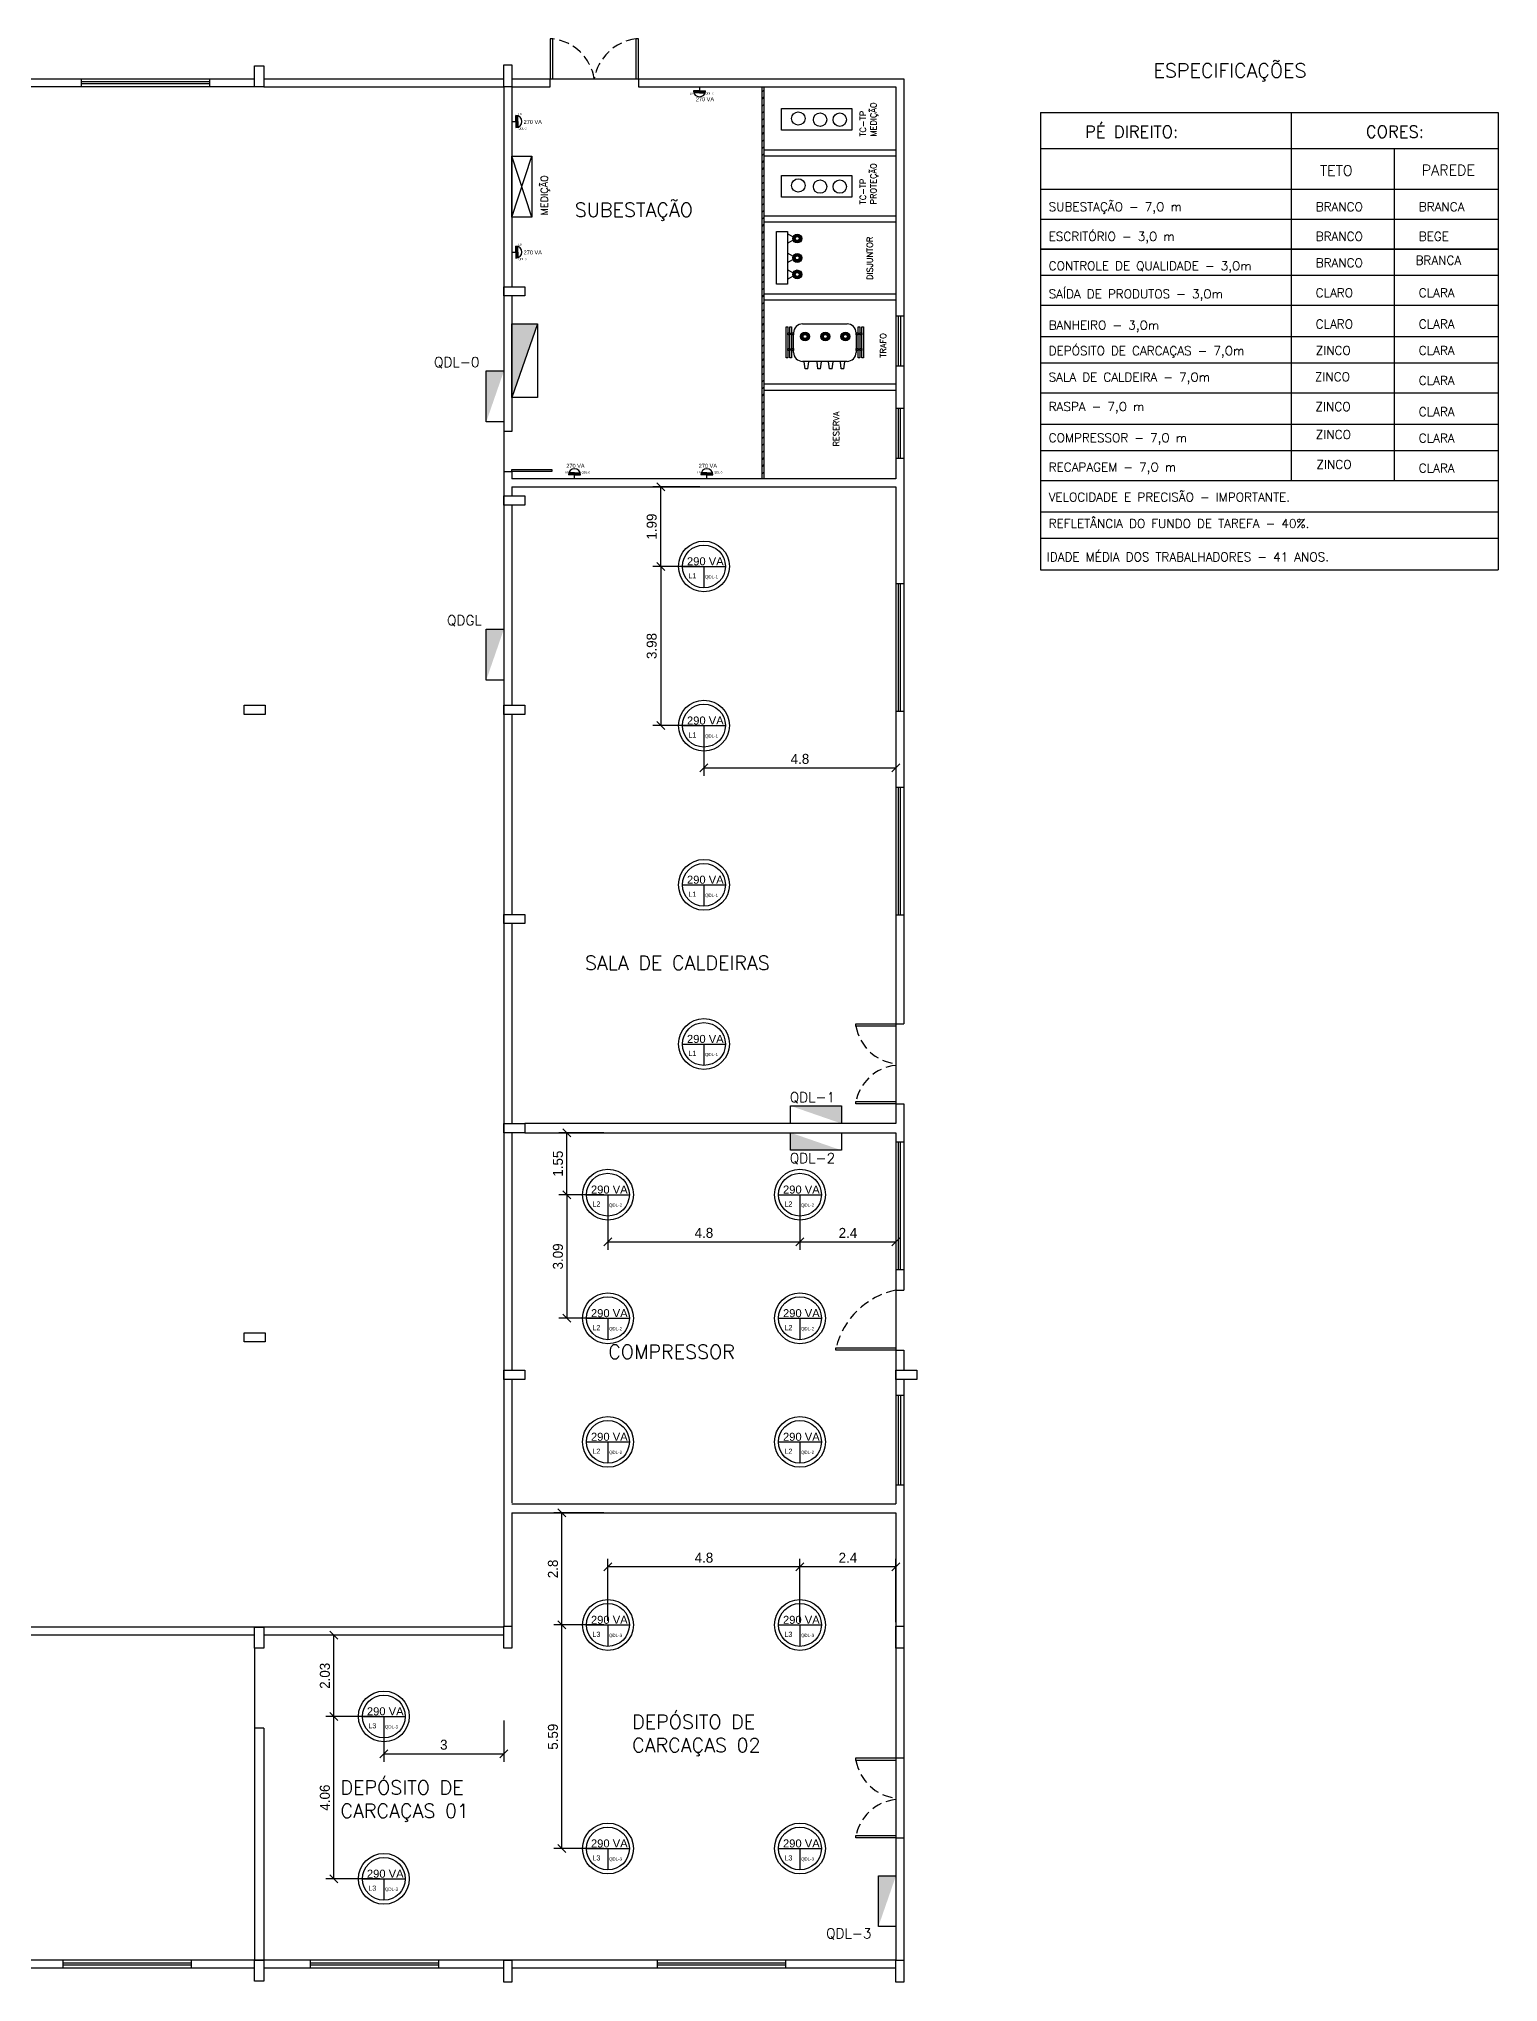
# Model space of a CAD drawing. Extents: x 196 to 343, y 12 to 148.
# Drawn here: x 306.18 to 342.65, y 13.45 to 62.03 of the extents above; entities that cross this region are included whole.
import ezdxf

# ---------------------------------------------------------------- set-up
doc = ezdxf.new("R2010")
doc.units = 0
doc.header["$MEASUREMENT"] = 0
doc.linetypes.add('DASHED2', pattern=[0.375, 0.25, -0.125])
doc.layers.get('0').update_dxf_attribs({"linetype": 'CONTINUOUS'})
doc.layers.get('DEFPOINTS').update_dxf_attribs({"linetype": 'CONTINUOUS'})
for name, color, linetype in [('_ARQ', 5, 'CONTINUOUS'), ('_ARQ-TEXTO', 4, 'CONTINUOUS'), ('_COTAS', 4, 'CONTINUOUS'), ('_ELT-Eletroduto', 7, 'CONTINUOUS'), ('_ELT-LUMINÁRIA', 2, 'CONTINUOUS'), ('_ELT-PONTO', 2, 'CONTINUOUS'), ('_ELT-PONTO-TEXTO', 4, 'CONTINUOUS')]:
    doc.layers.add(name, color=color, linetype=linetype)
doc.styles.add('ARIAL', font='arial.ttf')
doc.styles.add('ROMANS', font='romans')
doc.dimstyles.new('LUMINOTECNICO', dxfattribs={"dimscale": 0, "dimtxt": 0.25, "dimasz": 0.2, "dimexe": 0.2, "dimexo": 0.1, "dimgap": 0.1, "dimtad": 1, "dimdsep": 46, "dimtxsty": 'Standard', "dimblk1": 'OBLIQUE', "dimblk2": 'OBLIQUE', "dimsah": 1, "dimcen": 0.2, "dimadec": 1, "dimazin": 0, "dimtfac": 1, "dimtmove": 0, "dimatfit": 3, "dimldrblk": 'OBLIQUE', "dimfxl": 1, "dimtolj": 1, "dimtzin": 0, "dimarcsym": 0})

# ---------------------------------------------------------------- blocks, each defined once
blk = doc.blocks.new('Arandela')
at = {"layer": '_ELT-LUMINÁRIA', "linetype": 'Continuous'}
h = blk.add_hatch(color=256, dxfattribs=at)
h.dxf.hatch_style = 1
h.paths.add_polyline_path([(0.15, -0.1), (0, -0.1), (-0.15, -0.1, 0.085164), (-0.141, -0.15), (0, -0.15), (0.141, -0.15, 0.085164)])
for p, q in [((0, 0), (0, -0.1)), ((0, -0.1), (-0.15, -0.1)), ((0, -0.15), (-0.141, -0.15)), ((0, -0.1), (0.15, -0.1)), ((0, -0.15), (0.141, -0.15))]:
    blk.add_line(p, q, dxfattribs=at)
blk.add_arc((0, -0.1), 0.15, 180, 0, dxfattribs=at)
at = {"layer": '_ELT-LUMINÁRIA', "linetype": 'Continuous', "style": 'ARIAL'}
for tag, p, height in [('C', (-0.24, -0.193), 0.05), ('P', (-0.093, -0.362), 0.1), ('A', (0.146, -0.192), 0.05)]:
    blk.add_attdef(tag, p, '', height=height, dxfattribs=at)
blk = doc.blocks.new('Lum_sub')
at = {"layer": '_ELT-LUMINÁRIA', "linetype": 'Continuous'}
h = blk.add_hatch(color=256, dxfattribs=at)
h.dxf.hatch_style = 1
h.paths.add_polyline_path([(241.443, 60.598), (241.443, 60.448), (241.443, 60.298, 0.085164), (241.493, 60.307), (241.493, 60.448), (241.493, 60.589, 0.085164)])
for p, q in [((241.343, 60.448), (241.443, 60.448)), ((241.443, 60.448), (241.443, 60.598)), ((241.443, 60.448), (241.443, 60.298)), ((241.493, 60.448), (241.493, 60.589)), ((241.493, 60.448), (241.493, 60.307))]:
    blk.add_line(p, q, dxfattribs=at)
blk.add_arc((241.443, 60.448), 0.15, 270, 90, dxfattribs=at)
at = {"layer": '_ELT-LUMINÁRIA', "linetype": 'Continuous', "attachment_point": 1, "style": 'ARIAL'}
for s, width, insert, char_height in [('QDL-0', 0.12145, (241.505, 60.296), 0.05), ('L0', 0.12145, (241.505, 60.659), 0.05), ('270 VA', 0.49897, (241.635, 60.488), 0.1)]:
    blk.add_mtext_dynamic_manual_height_columns(s, width=width, gutter_width=0.4, heights=[0], dxfattribs=dict(at, insert=insert, char_height=char_height))
blk = doc.blocks.new('lum-subs2')
at = {"layer": '_ELT-LUMINÁRIA', "linetype": 'Continuous'}
h = blk.add_hatch(color=256, dxfattribs=at)
h.dxf.hatch_style = 1
h.paths.add_polyline_path([(244.169, -8.241), (244.319, -8.241), (244.469, -8.241, 0.085164), (244.461, -8.191), (244.319, -8.191), (244.178, -8.191, 0.085164)])
for p, q in [((244.319, -8.241), (244.169, -8.241)), ((244.319, -8.191), (244.178, -8.191)), ((244.319, -8.191), (244.461, -8.191)), ((244.319, -8.341), (244.319, -8.241)), ((244.319, -8.241), (244.469, -8.241))]:
    blk.add_line(p, q, dxfattribs=at)
blk.add_arc((244.319, -8.241), 0.15, 0, 180, dxfattribs=at)
at = {"layer": '_ELT-LUMINÁRIA', "linetype": 'Continuous', "attachment_point": 1, "style": 'ARIAL'}
for s, width, insert, char_height in [('L0', 0.12145, (244.08, -8.156), 0.05), ('270 VA', 0.49897, (244.114, -7.966), 0.1), ('QDL-0', 0.12145, (244.498, -8.155), 0.05)]:
    blk.add_mtext_dynamic_manual_height_columns(s, width=width, gutter_width=0.4, heights=[0], dxfattribs=dict(at, insert=insert, char_height=char_height))
blk = doc.blocks.new('Lum_VSódio')
at = {"layer": '_ELT-LUMINÁRIA', "linetype": 'Continuous'}
for points in [[(-0.535, 0), (0, 0), (0.535, 0)], [(0, 0), (0, -0.535)]]:
    blk.add_lwpolyline(points, dxfattribs=at)
for radius in [0.635, 0.535]:
    blk.add_circle((0, 0), radius, dxfattribs=at)
at = {"layer": '_ELT-LUMINÁRIA', "linetype": 'Continuous', "style": 'ARIAL'}
for tag, p, height in [('P', (-0.424, 0.028), 0.2), ('C', (-0.388, -0.298), 0.128), ('A', (0.025, -0.301), 0.08)]:
    blk.add_attdef(tag, p, '', height=height, dxfattribs=at)
blk = doc.blocks.new('_OBLIQUE')
at = {"color": 0, "linetype": 'ByBlock'}
blk.add_line((-0.5, -0.5), (0.5, 0.5), dxfattribs=at)
blk = doc.blocks.new('*D58')
at = {"layer": '_COTAS', "color": 0, "linetype": 'Continuous', "lineweight": -2, "transparency": 16777216}
for p, q in [((322.7, 50.828), (321.52, 50.828)), ((321.72, 48.838), (321.72, 50.828)), ((322.7, 48.838), (321.52, 48.838))]:
    blk.add_line(p, q, dxfattribs=at)
at = {"layer": 'DEFPOINTS', "color": 0, "linetype": 'Continuous', "transparency": 16777216}
for p in [(321.72, 50.828), (322.8, 50.828), (322.8, 48.838)]:
    blk.add_point(p, dxfattribs=at)
at = {"layer": '_COTAS', "color": 0, "linetype": 'Continuous', "lineweight": -2, "transparency": 16777216, "xscale": 0.2, "yscale": 0.2, "zscale": 0.2}
for p, rotation in [((321.72, 50.828), 90), ((321.72, 48.838), 270)]:
    blk.add_blockref('_OBLIQUE', p, dxfattribs=dict(at, rotation=rotation))
at = {"layer": '_COTAS', "color": 0, "linetype": 'Continuous', "transparency": 16777216, "insert": (321.495, 49.833), "char_height": 0.25, "attachment_point": 5, "rotation": 90}
blk.add_mtext('\\A1;1.99', dxfattribs=at)
blk = doc.blocks.new('*D59')
at = {"layer": '_COTAS', "color": 0, "linetype": 'Continuous', "lineweight": -2, "transparency": 16777216}
for p, q in [((322.7, 48.838), (321.52, 48.838)), ((321.72, 48.838), (321.72, 44.858)), ((322.7, 44.858), (321.52, 44.858))]:
    blk.add_line(p, q, dxfattribs=at)
at = {"layer": 'DEFPOINTS', "color": 0, "linetype": 'Continuous', "transparency": 16777216}
for p in [(322.8, 48.838), (321.72, 44.858), (322.8, 44.858)]:
    blk.add_point(p, dxfattribs=at)
at = {"layer": '_COTAS', "color": 0, "linetype": 'Continuous', "lineweight": -2, "transparency": 16777216, "xscale": 0.2, "yscale": 0.2, "zscale": 0.2}
for p, rotation in [((321.72, 48.838), 90), ((321.72, 44.858), 270)]:
    blk.add_blockref('_OBLIQUE', p, dxfattribs=dict(at, rotation=rotation))
at = {"layer": '_COTAS', "color": 0, "linetype": 'Continuous', "transparency": 16777216, "insert": (321.495, 46.848), "char_height": 0.25, "attachment_point": 5, "rotation": 90}
blk.add_mtext('\\A1;3.98', dxfattribs=at)
blk = doc.blocks.new('*D60')
at = {"layer": '_COTAS', "color": 0, "linetype": 'Continuous', "lineweight": -2, "transparency": 16777216}
for p, q in [((322.8, 44.758), (322.8, 43.6)), ((327.6, 44.758), (327.6, 43.6)), ((322.8, 43.8), (327.6, 43.8))]:
    blk.add_line(p, q, dxfattribs=at)
at = {"layer": 'DEFPOINTS', "color": 0, "linetype": 'Continuous', "transparency": 16777216}
for p in [(322.8, 44.858), (327.6, 44.858), (327.6, 43.8)]:
    blk.add_point(p, dxfattribs=at)
at = {"layer": '_COTAS', "color": 0, "linetype": 'Continuous', "lineweight": -2, "transparency": 16777216, "xscale": 0.2, "yscale": 0.2, "zscale": 0.2, "rotation": 180}
blk.add_blockref('_OBLIQUE', (322.8, 43.8), dxfattribs=at)
at = {"layer": '_COTAS', "color": 0, "linetype": 'Continuous', "lineweight": -2, "transparency": 16777216, "xscale": 0.2, "yscale": 0.2, "zscale": 0.2}
blk.add_blockref('_OBLIQUE', (327.6, 43.8), dxfattribs=at)
at = {"layer": '_COTAS', "color": 0, "linetype": 'Continuous', "transparency": 16777216, "insert": (325.2, 44.025), "char_height": 0.25, "attachment_point": 5}
blk.add_mtext('\\A1;4.8', dxfattribs=at)
blk = doc.blocks.new('*D63')
at = {"layer": '_COTAS', "color": 0, "linetype": 'Continuous', "lineweight": -2, "transparency": 16777216}
for p, q in [((320.4, 33.032), (320.4, 31.751)), ((325.2, 33.032), (325.2, 31.751)), ((320.4, 31.951), (325.2, 31.951))]:
    blk.add_line(p, q, dxfattribs=at)
at = {"layer": 'DEFPOINTS', "color": 0, "linetype": 'Continuous', "transparency": 16777216}
for p in [(320.4, 33.132), (325.2, 33.132), (325.2, 31.951)]:
    blk.add_point(p, dxfattribs=at)
at = {"layer": '_COTAS', "color": 0, "linetype": 'Continuous', "lineweight": -2, "transparency": 16777216, "xscale": 0.2, "yscale": 0.2, "zscale": 0.2, "rotation": 180}
blk.add_blockref('_OBLIQUE', (320.4, 31.951), dxfattribs=at)
at = {"layer": '_COTAS', "color": 0, "linetype": 'Continuous', "lineweight": -2, "transparency": 16777216, "xscale": 0.2, "yscale": 0.2, "zscale": 0.2}
blk.add_blockref('_OBLIQUE', (325.2, 31.951), dxfattribs=at)
at = {"layer": '_COTAS', "color": 0, "linetype": 'Continuous', "transparency": 16777216, "insert": (322.8, 32.176), "char_height": 0.25, "attachment_point": 5}
blk.add_mtext('\\A1;4.8', dxfattribs=at)
blk = doc.blocks.new('*D64')
at = {"layer": '_COTAS', "color": 0, "linetype": 'Continuous', "lineweight": -2, "transparency": 16777216}
for p, q in [((325.2, 33.032), (325.2, 31.751)), ((327.6, 33.032), (327.6, 31.751)), ((325.2, 31.951), (327.6, 31.951))]:
    blk.add_line(p, q, dxfattribs=at)
at = {"layer": 'DEFPOINTS', "color": 0, "linetype": 'Continuous', "transparency": 16777216}
for p in [(325.2, 33.132), (327.6, 33.132), (327.6, 31.951)]:
    blk.add_point(p, dxfattribs=at)
at = {"layer": '_COTAS', "color": 0, "linetype": 'Continuous', "lineweight": -2, "transparency": 16777216, "xscale": 0.2, "yscale": 0.2, "zscale": 0.2, "rotation": 180}
blk.add_blockref('_OBLIQUE', (325.2, 31.951), dxfattribs=at)
at = {"layer": '_COTAS', "color": 0, "linetype": 'Continuous', "lineweight": -2, "transparency": 16777216, "xscale": 0.2, "yscale": 0.2, "zscale": 0.2}
blk.add_blockref('_OBLIQUE', (327.6, 31.951), dxfattribs=at)
at = {"layer": '_COTAS', "color": 0, "linetype": 'Continuous', "transparency": 16777216, "insert": (326.4, 32.176), "char_height": 0.25, "attachment_point": 5}
blk.add_mtext('\\A1;2.4', dxfattribs=at)
blk = doc.blocks.new('*D65')
at = {"layer": '_COTAS', "color": 0, "linetype": 'Continuous', "lineweight": -2, "transparency": 16777216}
for p, q in [((320.3, 34.682), (319.176, 34.682)), ((319.376, 33.132), (319.376, 34.682)), ((320.3, 33.132), (319.176, 33.132))]:
    blk.add_line(p, q, dxfattribs=at)
at = {"layer": 'DEFPOINTS', "color": 0, "linetype": 'Continuous', "transparency": 16777216}
for p in [(319.376, 34.682), (320.4, 34.682), (320.4, 33.132)]:
    blk.add_point(p, dxfattribs=at)
at = {"layer": '_COTAS', "color": 0, "linetype": 'Continuous', "lineweight": -2, "transparency": 16777216, "xscale": 0.2, "yscale": 0.2, "zscale": 0.2}
for p, rotation in [((319.376, 34.682), 90), ((319.376, 33.132), 270)]:
    blk.add_blockref('_OBLIQUE', p, dxfattribs=dict(at, rotation=rotation))
at = {"layer": '_COTAS', "color": 0, "linetype": 'Continuous', "transparency": 16777216, "insert": (319.151, 33.907), "char_height": 0.25, "attachment_point": 5, "rotation": 90}
blk.add_mtext('\\A1;1.55', dxfattribs=at)
blk = doc.blocks.new('*D66')
at = {"layer": '_COTAS', "color": 0, "linetype": 'Continuous', "lineweight": -2, "transparency": 16777216}
for p, q in [((320.3, 33.132), (319.176, 33.132)), ((319.376, 33.132), (319.376, 30.042)), ((320.3, 30.042), (319.176, 30.042))]:
    blk.add_line(p, q, dxfattribs=at)
at = {"layer": 'DEFPOINTS', "color": 0, "linetype": 'Continuous', "transparency": 16777216}
for p in [(320.4, 33.132), (319.376, 30.042), (320.4, 30.042)]:
    blk.add_point(p, dxfattribs=at)
at = {"layer": '_COTAS', "color": 0, "linetype": 'Continuous', "lineweight": -2, "transparency": 16777216, "xscale": 0.2, "yscale": 0.2, "zscale": 0.2}
for p, rotation in [((319.376, 33.132), 90), ((319.376, 30.042), 270)]:
    blk.add_blockref('_OBLIQUE', p, dxfattribs=dict(at, rotation=rotation))
at = {"layer": '_COTAS', "color": 0, "linetype": 'Continuous', "transparency": 16777216, "insert": (319.151, 31.587), "char_height": 0.25, "attachment_point": 5, "rotation": 90}
blk.add_mtext('\\A1;3.09', dxfattribs=at)
blk = doc.blocks.new('*D69')
at = {"layer": '_COTAS', "color": 0, "linetype": 'Continuous', "lineweight": -2, "transparency": 16777216}
for p, q in [((314.8, 19.989), (314.8, 18.955)), ((317.797, 19.989), (317.797, 18.955)), ((314.8, 19.155), (317.797, 19.155))]:
    blk.add_line(p, q, dxfattribs=at)
at = {"layer": 'DEFPOINTS', "color": 0, "linetype": 'Continuous', "transparency": 16777216}
for p in [(314.8, 20.089), (317.797, 20.089), (317.797, 19.155)]:
    blk.add_point(p, dxfattribs=at)
at = {"layer": '_COTAS', "color": 0, "linetype": 'Continuous', "lineweight": -2, "transparency": 16777216, "xscale": 0.2, "yscale": 0.2, "zscale": 0.2, "rotation": 180}
blk.add_blockref('_OBLIQUE', (314.8, 19.155), dxfattribs=at)
at = {"layer": '_COTAS', "color": 0, "linetype": 'Continuous', "lineweight": -2, "transparency": 16777216, "xscale": 0.2, "yscale": 0.2, "zscale": 0.2}
blk.add_blockref('_OBLIQUE', (317.797, 19.155), dxfattribs=at)
at = {"layer": '_COTAS', "color": 0, "linetype": 'Continuous', "transparency": 16777216, "insert": (316.298, 19.38), "char_height": 0.25, "attachment_point": 5}
blk.add_mtext('\\A1;3', dxfattribs=at)
blk = doc.blocks.new('*D70')
at = {"layer": '_COTAS', "color": 0, "linetype": 'Continuous', "lineweight": -2, "transparency": 16777216}
for p, q in [((314.7, 22.119), (313.351, 22.119)), ((313.551, 20.089), (313.551, 22.119)), ((314.7, 20.089), (313.351, 20.089))]:
    blk.add_line(p, q, dxfattribs=at)
at = {"layer": 'DEFPOINTS', "color": 0, "linetype": 'Continuous', "transparency": 16777216}
for p in [(313.551, 22.119), (314.8, 22.119), (314.8, 20.089)]:
    blk.add_point(p, dxfattribs=at)
at = {"layer": '_COTAS', "color": 0, "linetype": 'Continuous', "lineweight": -2, "transparency": 16777216, "xscale": 0.2, "yscale": 0.2, "zscale": 0.2}
for p, rotation in [((313.551, 22.119), 90), ((313.551, 20.089), 270)]:
    blk.add_blockref('_OBLIQUE', p, dxfattribs=dict(at, rotation=rotation))
at = {"layer": '_COTAS', "color": 0, "linetype": 'Continuous', "transparency": 16777216, "insert": (313.326, 21.104), "char_height": 0.25, "attachment_point": 5, "rotation": 90}
blk.add_mtext('\\A1;2.03', dxfattribs=at)
blk = doc.blocks.new('*D71')
at = {"layer": '_COTAS', "color": 0, "linetype": 'Continuous', "lineweight": -2, "transparency": 16777216}
for p, q in [((314.7, 20.089), (313.351, 20.089)), ((313.551, 16.029), (313.551, 20.089)), ((314.7, 16.029), (313.351, 16.029))]:
    blk.add_line(p, q, dxfattribs=at)
at = {"layer": 'DEFPOINTS', "color": 0, "linetype": 'Continuous', "transparency": 16777216}
for p in [(313.551, 20.089), (314.8, 20.089), (314.8, 16.029)]:
    blk.add_point(p, dxfattribs=at)
at = {"layer": '_COTAS', "color": 0, "linetype": 'Continuous', "lineweight": -2, "transparency": 16777216, "xscale": 0.2, "yscale": 0.2, "zscale": 0.2}
for p, rotation in [((313.551, 20.089), 90), ((313.551, 16.029), 270)]:
    blk.add_blockref('_OBLIQUE', p, dxfattribs=dict(at, rotation=rotation))
at = {"layer": '_COTAS', "color": 0, "linetype": 'Continuous', "transparency": 16777216, "insert": (313.326, 18.059), "char_height": 0.25, "attachment_point": 5, "rotation": 90}
blk.add_mtext('\\A1;4.06', dxfattribs=at)
blk = doc.blocks.new('*D72')
at = {"layer": '_COTAS', "color": 0, "linetype": 'Continuous', "lineweight": -2, "transparency": 16777216}
for p, q in [((320.3, 22.376), (319.051, 22.376)), ((319.251, 16.786), (319.251, 22.376)), ((320.3, 16.786), (319.051, 16.786))]:
    blk.add_line(p, q, dxfattribs=at)
at = {"layer": 'DEFPOINTS', "color": 0, "linetype": 'Continuous', "transparency": 16777216}
for p in [(319.251, 22.376), (320.4, 22.376), (320.4, 16.786)]:
    blk.add_point(p, dxfattribs=at)
at = {"layer": '_COTAS', "color": 0, "linetype": 'Continuous', "lineweight": -2, "transparency": 16777216, "xscale": 0.2, "yscale": 0.2, "zscale": 0.2}
for p, rotation in [((319.251, 22.376), 90), ((319.251, 16.786), 270)]:
    blk.add_blockref('_OBLIQUE', p, dxfattribs=dict(at, rotation=rotation))
at = {"layer": '_COTAS', "color": 0, "linetype": 'Continuous', "transparency": 16777216, "insert": (319.026, 19.581), "char_height": 0.25, "attachment_point": 5, "rotation": 90}
blk.add_mtext('\\A1;5.59', dxfattribs=at)
blk = doc.blocks.new('*D73')
at = {"layer": '_COTAS', "color": 0, "linetype": 'Continuous', "lineweight": -2, "transparency": 16777216}
for p, q in [((320.3, 25.176), (319.051, 25.176)), ((319.251, 22.376), (319.251, 25.176)), ((320.3, 22.376), (319.051, 22.376))]:
    blk.add_line(p, q, dxfattribs=at)
at = {"layer": 'DEFPOINTS', "color": 0, "linetype": 'Continuous', "transparency": 16777216}
for p in [(319.251, 25.176), (320.4, 25.176), (320.4, 22.376)]:
    blk.add_point(p, dxfattribs=at)
at = {"layer": '_COTAS', "color": 0, "linetype": 'Continuous', "lineweight": -2, "transparency": 16777216, "xscale": 0.2, "yscale": 0.2, "zscale": 0.2}
for p, rotation in [((319.251, 25.176), 90), ((319.251, 22.376), 270)]:
    blk.add_blockref('_OBLIQUE', p, dxfattribs=dict(at, rotation=rotation))
at = {"layer": '_COTAS', "color": 0, "linetype": 'Continuous', "transparency": 16777216, "insert": (319.026, 23.776), "char_height": 0.25, "attachment_point": 5, "rotation": 90}
blk.add_mtext('\\A1;2.8', dxfattribs=at)
blk = doc.blocks.new('*D74')
at = {"layer": '_COTAS', "color": 0, "linetype": 'Continuous', "lineweight": -2, "transparency": 16777216}
for p, q in [((325.2, 22.443), (325.2, 24.031)), ((327.597, 23.831), (325.2, 23.831)), ((327.597, 22.443), (327.597, 24.031))]:
    blk.add_line(p, q, dxfattribs=at)
at = {"layer": 'DEFPOINTS', "color": 0, "linetype": 'Continuous', "transparency": 16777216}
for p in [(325.2, 23.831), (325.2, 22.343), (327.597, 22.343)]:
    blk.add_point(p, dxfattribs=at)
at = {"layer": '_COTAS', "color": 0, "linetype": 'Continuous', "lineweight": -2, "transparency": 16777216, "xscale": 0.2, "yscale": 0.2, "zscale": 0.2, "rotation": 180}
blk.add_blockref('_OBLIQUE', (325.2, 23.831), dxfattribs=at)
at = {"layer": '_COTAS', "color": 0, "linetype": 'Continuous', "lineweight": -2, "transparency": 16777216, "xscale": 0.2, "yscale": 0.2, "zscale": 0.2}
blk.add_blockref('_OBLIQUE', (327.597, 23.831), dxfattribs=at)
at = {"layer": '_COTAS', "color": 0, "linetype": 'Continuous', "transparency": 16777216, "insert": (326.398, 24.056), "char_height": 0.25, "attachment_point": 5}
blk.add_mtext('\\A1;2.4', dxfattribs=at)
blk = doc.blocks.new('*D75')
at = {"layer": '_COTAS', "color": 0, "linetype": 'Continuous', "lineweight": -2, "transparency": 16777216}
for p, q in [((320.4, 22.476), (320.4, 24.031)), ((325.2, 23.831), (320.4, 23.831)), ((325.2, 22.443), (325.2, 24.031))]:
    blk.add_line(p, q, dxfattribs=at)
at = {"layer": 'DEFPOINTS', "color": 0, "linetype": 'Continuous', "transparency": 16777216}
for p in [(320.4, 23.831), (320.4, 22.376), (325.2, 22.343)]:
    blk.add_point(p, dxfattribs=at)
at = {"layer": '_COTAS', "color": 0, "linetype": 'Continuous', "lineweight": -2, "transparency": 16777216, "xscale": 0.2, "yscale": 0.2, "zscale": 0.2, "rotation": 180}
blk.add_blockref('_OBLIQUE', (320.4, 23.831), dxfattribs=at)
at = {"layer": '_COTAS', "color": 0, "linetype": 'Continuous', "lineweight": -2, "transparency": 16777216, "xscale": 0.2, "yscale": 0.2, "zscale": 0.2}
blk.add_blockref('_OBLIQUE', (325.2, 23.831), dxfattribs=at)
at = {"layer": '_COTAS', "color": 0, "linetype": 'Continuous', "transparency": 16777216, "insert": (322.8, 24.056), "char_height": 0.25, "attachment_point": 5}
blk.add_mtext('\\A1;4.8', dxfattribs=at)

msp = doc.modelspace()

# ---------------------------------------------------------------- hatches: boundary and pattern name
at = {"layer": '_ARQ'}
h = msp.add_hatch(dxfattribs=at)
h.set_pattern_fill('ANSI31', color=256, style=0)
h.set_pattern_definition([(45, (55.00631, -73.14091), (-0.08838835, 0.08838835), [])])
h.paths.add_polyline_path([(324.309, 60.828), (324.256, 60.828), (324.256, 51.028), (324.309, 51.028)])
at = {"layer": '_ELT-PONTO', "linetype": 'Continuous'}
h = msp.add_hatch(color=256, dxfattribs=at)
h.paths.add_polyline_path([(325.021, 57.034, 1), (325.242, 57.034, 1)])
h.paths.add_polyline_path([(325.181, 57.034, -1), (325.083, 57.034, -1)], flags=16)
h = msp.add_hatch(color=256, dxfattribs=at)
h.paths.add_polyline_path([(325.021, 56.55, 1), (325.242, 56.55, 1)])
h.paths.add_polyline_path([(325.181, 56.55, -1), (325.083, 56.55, -1)], flags=16)
h = msp.add_hatch(color=256, dxfattribs=at)
h.paths.add_polyline_path([(325.021, 56.137, 1), (325.242, 56.137, 1)])
h.paths.add_polyline_path([(325.181, 56.137, -1), (325.083, 56.137, -1)], flags=16)
for points in [[(318, 53.061), (318.636, 54.901), (318, 54.901)], [(317.359, 52.452), (317.8, 53.726), (317.359, 53.726)], [(317.359, 45.998), (317.8, 47.272), (317.359, 47.272)], [(324.963, 35.352), (326.236, 34.911), (326.236, 35.352)], [(326.236, 34.242), (324.963, 34.682), (324.963, 34.242)], [(327.159, 14.833), (327.6, 16.107), (327.159, 16.107)]]:
    msp.add_hatch(color=256, dxfattribs=at).paths.add_polyline_path(points)
h = msp.add_hatch(color=256, dxfattribs=at)
h.paths.add_polyline_path([(325.438, 54.585, 1), (325.217, 54.585, 1)])
h.paths.add_polyline_path([(325.278, 54.585, -1), (325.377, 54.585, -1)], flags=16)
h = msp.add_hatch(color=256, dxfattribs=at)
h.paths.add_polyline_path([(325.835, 54.475, 1), (325.835, 54.696, 1)])
h.paths.add_polyline_path([(325.835, 54.635, -1), (325.835, 54.536, -1)], flags=16)
h = msp.add_hatch(color=256, dxfattribs=at)
h.paths.add_polyline_path([(326.447, 54.585, 1), (326.226, 54.585, 1)])
h.paths.add_polyline_path([(326.287, 54.585, -1), (326.385, 54.585, -1)], flags=16)

# ---------------------------------------------------------------- linework, layer by layer
at = {"layer": '_ARQ', "linetype": 'Continuous'}
for p, q in [((311.57, 60.828), (274.424, 60.828)), ((318.954, 61.026), (321.164, 61.026)), ((318.954, 60.828), (318.954, 61.026)), ((321.164, 61.026), (321.164, 60.828)), ((318, 55.599), (318, 52.207)), ((318, 52.207), (317.8, 52.207)), ((327.6, 37.405), (327.6, 35.405)), ((327.6, 34.682), (327.6, 30.742)), ((327.6, 30.742), (327.6, 29.302)), ((327.6, 30.742), (327.8, 30.742)), ((327.6, 29.242), (327.8, 29.242)), ((318, 28.512), (318, 25.427)), ((318, 25.176), (318, 22.343)), ((311.57, 21.794), (311.57, 13.994)), ((311.8, 19.794), (311.57, 19.794)), ((311.8, 19.794), (311.8, 13.994)), ((327.6, 19.02), (327.6, 17.08))]:
    msp.add_line(p, q, dxfattribs=at)
at = {"layer": '_ARQ'}
for p, q in [((305.57, 61.028), (311.57, 61.028)), ((307.243, 60.825), (307.243, 61.028)), ((307.243, 60.963), (310.441, 60.963)), ((307.243, 60.91), (310.441, 60.91)), ((310.443, 61.028), (310.443, 60.825)), ((311.8, 61.028), (317.797, 61.028)), ((311.8, 60.828), (317.8, 60.828)), ((317.8, 60.828), (317.8, 22.343)), ((318, 61.028), (327.8, 61.028)), ((318, 60.828), (318, 55.828)), ((318, 60.828), (318.954, 60.828)), ((321.164, 60.828), (327.6, 60.828)), ((324.256, 51.028), (324.256, 60.828)), ((324.309, 51.028), (324.309, 60.828)), ((327.6, 60.828), (327.6, 51.028)), ((327.8, 61.028), (327.8, 37.405)), ((324.309, 59.248), (327.6, 59.248)), ((324.309, 59.098), (327.6, 59.098)), ((324.309, 57.598), (327.6, 57.598)), ((324.309, 57.448), (327.6, 57.448)), ((324.309, 55.648), (327.6, 55.648)), ((324.309, 55.498), (327.6, 55.498)), ((327.6, 55.103), (327.802, 55.103)), ((327.664, 53.853), (327.664, 55.103)), ((327.718, 53.853), (327.718, 55.103)), ((327.6, 53.853), (327.802, 53.853)), ((324.309, 53.398), (327.6, 53.398)), ((324.309, 53.248), (327.6, 53.248)), ((327.597, 52.792), (327.8, 52.792)), ((327.662, 51.541), (327.662, 52.792)), ((327.715, 51.541), (327.715, 52.792)), ((327.597, 51.541), (327.8, 51.541)), ((317.8, 51.207), (318, 51.207)), ((318, 51.207), (318, 51.028)), ((327.6, 51.028), (318, 51.028)), ((318, 50.828), (327.6, 50.828)), ((318, 50.828), (318, 50.599)), ((327.6, 50.828), (327.6, 37.405)), ((318, 50.37), (318, 45.37)), ((327.6, 48.411), (327.8, 48.411)), ((327.662, 45.211), (327.662, 48.408)), ((327.715, 45.211), (327.715, 48.408)), ((327.8, 45.211), (327.6, 45.211)), ((318, 45.14), (318, 40.14)), ((327.6, 43.321), (327.8, 43.321)), ((327.662, 40.121), (327.662, 43.318)), ((327.715, 40.121), (327.715, 43.318)), ((318, 39.911), (318, 34.911)), ((327.8, 40.121), (327.6, 40.121)), ((327.6, 37.405), (327.8, 37.405)), ((327.6, 35.405), (327.8, 35.405)), ((327.6, 35.405), (327.6, 34.911)), ((327.8, 35.405), (327.8, 30.742)), ((318, 34.682), (318, 28.742)), ((327.6, 34.911), (318.324, 34.911)), ((318.324, 34.682), (327.6, 34.682)), ((327.597, 34.451), (327.8, 34.451)), ((327.662, 31.251), (327.662, 34.448)), ((327.715, 31.251), (327.715, 34.448)), ((327.8, 31.251), (327.597, 31.251)), ((327.6, 29.242), (327.6, 25.4)), ((327.8, 29.242), (327.8, 28.742)), ((327.8, 28.512), (327.8, 13.794)), ((327.6, 28.12), (327.802, 28.12)), ((327.664, 25.866), (327.664, 28.117)), ((327.718, 25.866), (327.718, 28.117)), ((327.802, 25.866), (327.6, 25.866)), ((318, 25.4), (327.6, 25.4)), ((318, 25.176), (327.6, 25.176)), ((327.6, 25.176), (327.6, 13.994)), ((317.797, 22.319), (274.424, 22.319)), ((311.57, 22.119), (305.57, 22.119)), ((317.8, 22.119), (311.8, 22.119)), ((327.6, 19.05), (327.8, 19.05)), ((327.6, 17.05), (327.8, 17.05)), ((327.6, 13.994), (274.424, 13.994)), ((311.57, 13.794), (305.57, 13.794)), ((306.782, 13.794), (306.782, 13.997)), ((306.782, 13.932), (309.979, 13.932)), ((306.782, 13.879), (309.979, 13.879)), ((309.982, 13.997), (309.982, 13.794)), ((317.797, 13.794), (311.8, 13.794)), ((312.963, 13.794), (312.963, 13.997)), ((312.963, 13.932), (316.16, 13.932)), ((312.963, 13.879), (316.16, 13.879)), ((316.163, 13.997), (316.163, 13.794)), ((327.597, 13.794), (318, 13.794)), ((321.64, 13.794), (321.64, 13.997)), ((321.64, 13.932), (324.837, 13.932)), ((321.64, 13.879), (324.837, 13.879)), ((324.84, 13.997), (324.84, 13.794))]:
    msp.add_line(p, q, dxfattribs=at)
at = {"layer": '_ARQ', "linetype": 'Continuous'}
for points in [[(318.954, 61.026), (319.024, 61.026), (319.024, 62.026), (318.954, 62.026)], [(321.094, 61.026), (321.164, 61.026), (321.164, 62.026), (321.094, 62.026)], [(318, 60.828), (317.797, 60.828), (317.797, 61.376), (318, 61.376)], [(327.6, 37.345), (326.6, 37.345), (326.6, 37.405), (327.6, 37.405)], [(327.6, 35.405), (326.6, 35.405), (326.6, 35.465), (327.6, 35.465)], [(327.6, 29.242), (326.1, 29.242), (326.1, 29.302), (327.6, 29.302)], [(318, 21.794), (317.797, 21.794), (317.797, 22.343), (318, 22.343)], [(327.8, 21.794), (327.597, 21.794), (327.597, 22.343), (327.8, 22.343)], [(327.6, 18.99), (326.6, 18.99), (326.6, 19.05), (327.6, 19.05)], [(327.6, 17.05), (326.6, 17.05), (326.6, 17.11), (327.6, 17.11)], [(318, 13.446), (317.797, 13.446), (317.797, 13.994), (318, 13.994)], [(327.8, 13.446), (327.597, 13.446), (327.597, 13.994), (327.8, 13.994)]]:
    msp.add_lwpolyline(points, close=True, dxfattribs=at)
at = {"layer": '_ARQ'}
for points in [[(311.8, 61.353), (311.8, 60.828), (311.57, 60.828), (311.57, 61.353)], [(317.8, 55.828), (318.324, 55.828), (318.324, 55.599), (317.8, 55.599)], [(318, 51.207), (318, 51.257), (319, 51.257), (319, 51.207)], [(317.8, 50.599), (318.324, 50.599), (318.324, 50.37), (317.8, 50.37)], [(311.308, 45.37), (311.833, 45.37), (311.833, 45.14), (311.308, 45.14)], [(317.8, 45.37), (318.324, 45.37), (318.324, 45.14), (317.8, 45.14)], [(317.8, 40.14), (318.324, 40.14), (318.324, 39.911), (317.8, 39.911)], [(317.8, 34.911), (318.324, 34.911), (318.324, 34.682), (317.8, 34.682)], [(311.308, 29.682), (311.833, 29.682), (311.833, 29.453), (311.308, 29.453)], [(317.8, 28.742), (318.324, 28.742), (318.324, 28.512), (317.8, 28.512)], [(327.6, 28.742), (328.124, 28.742), (328.124, 28.512), (327.6, 28.512)], [(311.8, 22.319), (311.8, 21.794), (311.57, 21.794), (311.57, 22.319)], [(311.8, 13.994), (311.8, 13.47), (311.57, 13.47), (311.57, 13.994)]]:
    msp.add_lwpolyline(points, close=True, dxfattribs=at)
at = {"layer": '_ARQ', "linetype": 'DASHED2'}
for centre, radius, start, end in [((318.871, 60.832), 1.204, 9.3793, 82.7104), ((321.247, 60.83), 1.204, 97.2896, 170.6207), ((327.72, 37.535), 1.136, 189.6213, 263.9217), ((327.712, 35.235), 1.136, 96.0783, 170.3787), ((327.973, 28.851), 1.927, 101.1833, 166.4784), ((327.72, 19.18), 1.136, 189.6213, 263.9217), ((327.712, 16.88), 1.136, 96.0783, 170.3787)]:
    msp.add_arc(centre, radius, start, end, dxfattribs=at)
at = {"layer": '_ARQ-TEXTO', "linetype": 'Continuous'}
for p, q in [((331.213, 60.187), (342.651, 60.187)), ((331.213, 60.187), (331.213, 48.753)), ((337.476, 60.187), (337.476, 50.985)), ((342.651, 60.187), (342.651, 48.753)), ((331.213, 59.286), (342.651, 59.286)), ((340.053, 59.286), (340.053, 50.985)), ((331.213, 58.269), (342.651, 58.269)), ((331.213, 57.519), (342.651, 57.519)), ((331.213, 56.778), (342.651, 56.778)), ((331.213, 56.768), (342.651, 56.768)), ((331.213, 56.118), (342.651, 56.118)), ((331.213, 55.368), (342.651, 55.368)), ((331.213, 54.587), (342.651, 54.587)), ((331.213, 53.927), (342.651, 53.927)), ((331.213, 53.177), (342.651, 53.177)), ((331.213, 52.396), (342.651, 52.396)), ((331.213, 51.735), (342.651, 51.735)), ((331.213, 50.985), (342.651, 50.985)), ((331.213, 50.204), (342.651, 50.204)), ((331.213, 49.544), (342.651, 49.544)), ((331.213, 48.753), (342.651, 48.753))]:
    msp.add_line(p, q, dxfattribs=at)
at = {"layer": '_ELT-PONTO', "linetype": 'Continuous'}
for p, q in [((318, 57.565), (318.501, 59.092)), ((318.501, 57.565), (318, 59.092)), ((318.636, 54.901), (318, 53.061)), ((325.264, 54.9), (326.379, 54.9)), ((325.039, 54.189), (325.039, 54.675)), ((326.604, 54.675), (326.604, 54.189)), ((326.379, 53.964), (325.264, 53.964)), ((325.329, 53.779), (325.307, 53.951)), ((325.395, 53.779), (325.419, 53.951)), ((325.649, 53.779), (325.627, 53.951)), ((325.714, 53.779), (325.739, 53.951)), ((325.9, 53.964), (325.74, 53.964)), ((325.939, 53.779), (325.917, 53.951)), ((326.004, 53.779), (326.029, 53.951)), ((326.232, 53.779), (326.21, 53.951)), ((326.298, 53.779), (326.322, 53.951)), ((325.395, 53.779), (325.329, 53.779)), ((325.714, 53.779), (325.649, 53.779)), ((326.004, 53.779), (325.939, 53.779)), ((326.298, 53.779), (326.232, 53.779))]:
    msp.add_line(p, q, dxfattribs=at)
for points in [[(324.742, 59.743), (324.742, 60.286), (326.494, 60.286), (326.494, 59.743)], [(318, 59.092), (318.501, 59.092), (318.501, 57.565), (318, 57.565)], [(324.742, 58.069), (324.742, 58.612), (326.494, 58.612), (326.494, 58.069)], [(324.611, 55.89), (324.611, 57.21), (324.892, 57.21), (324.892, 55.89)], [(325.095, 57.034), (324.892, 57.151), (324.892, 56.917)], [(325.095, 56.55), (324.892, 56.667), (324.892, 56.433)], [(325.095, 56.137), (324.892, 56.254), (324.892, 56.02)], [(318, 54.901), (318.636, 54.901), (318.636, 53.061), (318, 53.061)], [(324.893, 54.049), (324.855, 54.049), (324.855, 54.825), (324.893, 54.825)], [(324.947, 54.623), (324.893, 54.623), (324.893, 54.675), (324.947, 54.675)], [(324.985, 54.049), (324.947, 54.049), (324.947, 54.825), (324.985, 54.825)], [(325.039, 54.623), (324.985, 54.623), (324.985, 54.675), (325.039, 54.675)], [(326.658, 54.623), (326.604, 54.623), (326.604, 54.675), (326.658, 54.675)], [(326.696, 54.049), (326.658, 54.049), (326.658, 54.825), (326.696, 54.825)], [(326.75, 54.623), (326.696, 54.623), (326.696, 54.675), (326.75, 54.675)], [(326.788, 54.049), (326.75, 54.049), (326.75, 54.825), (326.788, 54.825)], [(324.947, 54.232), (324.893, 54.232), (324.893, 54.284), (324.947, 54.284)], [(325.039, 54.232), (324.985, 54.232), (324.985, 54.284), (325.039, 54.284)], [(326.658, 54.232), (326.604, 54.232), (326.604, 54.284), (326.658, 54.284)], [(326.75, 54.232), (326.696, 54.232), (326.696, 54.284), (326.75, 54.284)], [(317.359, 53.726), (317.8, 53.726), (317.8, 52.452), (317.359, 52.452)], [(317.359, 47.272), (317.8, 47.272), (317.8, 45.998), (317.359, 45.998)], [(326.236, 35.352), (326.236, 34.911), (324.963, 34.911), (324.963, 35.352)], [(324.963, 34.242), (324.963, 34.682), (326.236, 34.682), (326.236, 34.242)], [(327.159, 16.107), (327.6, 16.107), (327.6, 14.833), (327.159, 14.833)]]:
    msp.add_lwpolyline(points, close=True, dxfattribs=at)
for centre, radius in [((325.159, 60.035), 0.167), ((325.702, 60.006), 0.167), ((326.194, 60.006), 0.167), ((325.159, 58.361), 0.167), ((325.702, 58.332), 0.167), ((326.194, 58.332), 0.167), ((325.132, 57.034), 0.111), ((325.132, 57.034), 0.0492), ((325.132, 56.55), 0.111), ((325.132, 56.55), 0.0492), ((325.132, 56.137), 0.111), ((325.132, 56.137), 0.0492), ((325.327, 54.585), 0.111), ((325.327, 54.585), 0.0492), ((325.835, 54.585), 0.111), ((325.835, 54.585), 0.0492), ((326.336, 54.585), 0.111), ((326.336, 54.585), 0.0492)]:
    msp.add_circle(centre, radius, dxfattribs=at)
for centre, start, end in [((325.264, 54.675), 90, 180), ((326.379, 54.675), 0, 90), ((325.264, 54.189), 180, 270), ((326.379, 54.189), 270, 0)]:
    msp.add_arc(centre, 0.225, start, end, dxfattribs=at)

# ---------------------------------------------------------------- block references
at = {"layer": '_ELT-Eletroduto', "linetype": 'Continuous'}
msp.add_blockref('Arandela', (322.689, 60.828), dxfattribs=at).add_auto_attribs({'P': '270 VA', 'C': 'L0', 'A': 'QDL-0'})
for name, p in [('Lum_sub', (76.657, -0.488)), ('Lum_sub', (76.657, -3.752)), ('lum-subs2', (75.245, 59.369)), ('lum-subs2', (78.555, 59.369))]:
    msp.add_blockref(name, p, dxfattribs=at)
at = {"layer": '_ELT-LUMINÁRIA', "linetype": 'Continuous'}
for p, values in [((322.8, 48.838), {'P': '290 VA', 'C': 'L1', 'A': 'QDL-1'}), ((322.8, 44.858), {'P': '290 VA', 'C': 'L1', 'A': 'QDL-1'}), ((322.8, 40.878), {'P': '290 VA', 'C': 'L1', 'A': 'QDL-1'}), ((322.8, 36.898), {'P': '290 VA', 'C': 'L1', 'A': 'QDL-1'}), ((320.4, 33.132), {'P': '290 VA', 'C': 'L2', 'A': 'QDL-2'}), ((325.2, 33.132), {'P': '290 VA', 'C': 'L2', 'A': 'QDL-2'}), ((320.4, 30.042), {'P': '290 VA', 'C': 'L2', 'A': 'QDL-2'}), ((325.2, 30.042), {'P': '290 VA', 'C': 'L2', 'A': 'QDL-2'}), ((320.4, 26.952), {'P': '290 VA', 'C': 'L2', 'A': 'QDL-2'}), ((325.2, 26.952), {'P': '290 VA', 'C': 'L2', 'A': 'QDL-2'}), ((320.4, 22.376), {'P': '290 VA', 'C': 'L3', 'A': 'QDL-3'}), ((325.2, 22.376), {'P': '290 VA', 'C': 'L3', 'A': 'QDL-3'}), ((314.8, 20.089), {'P': '290 VA', 'C': 'L3', 'A': 'QDL-3'}), ((320.4, 16.786), {'P': '290 VA', 'C': 'L3', 'A': 'QDL-3'}), ((325.2, 16.786), {'P': '290 VA', 'C': 'L3', 'A': 'QDL-3'}), ((314.8, 16.029), {'P': '290 VA', 'C': 'L3', 'A': 'QDL-3'})]:
    msp.add_blockref('Lum_VSódio', p, dxfattribs=at).add_auto_attribs(values)

# ---------------------------------------------------------------- texts
at = {"layer": '_ARQ-TEXTO', "style": 'ROMANS'}
for s, height, p in [('ESPECIFICAÇÕES', 0.35, (334.036, 61.057)), ('PÉ DIREITO:', 0.3, (332.325, 59.553)), ('CORES:', 0.3, (339.344, 59.555)), ('TETO', 0.26, (338.2, 58.603)), ('PAREDE', 0.26, (340.744, 58.613)), ('SUBESTAÇÃO', 0.35, (319.57, 57.577)), ('SUBESTAÇÃO - 7,O m', 0.22, (331.416, 57.719)), ('BRANCO', 0.22, (338.09, 57.719)), ('BRANCA', 0.22, (340.667, 57.719)), ('ESCRITÓRIO - 3,O m', 0.22, (331.416, 56.978)), ('BRANCO', 0.22, (338.09, 56.978)), ('BEGE', 0.22, (340.667, 56.978)), ('CONTROLE DE QUALIDADE - 3,Om', 0.22, (331.416, 56.242)), ('BRANCO', 0.22, (338.09, 56.318)), ('BRANCA', 0.22, (340.587, 56.381)), ('SAÍDA DE PRODUTOS - 3,Om', 0.22, (331.416, 55.54)), ('CLARO', 0.22, (338.09, 55.568)), ('CLARA', 0.22, (340.667, 55.568)), ('BANHEIRO - 3,Om', 0.22, (331.416, 54.759)), ('CLARO', 0.22, (338.09, 54.787)), ('CLARA', 0.22, (340.667, 54.787)), ('DEPÓSITO DE CARCAÇAS - 7,Om', 0.22, (331.416, 54.12)), ('QDL-0', 0.25, (316.052, 53.82)), ('ZINCO', 0.22, (338.09, 54.127)), ('CLARA', 0.22, (340.667, 54.127)), ('SALA DE CALDEIRA - 7,Om', 0.22, (331.416, 53.46)), ('ZINCO', 0.22, (338.07, 53.468)), ('CLARA', 0.22, (340.667, 53.376)), ('RASPA - 7,O m', 0.22, (331.416, 52.724)), ('ZINCO', 0.22, (338.086, 52.722)), ('CLARA', 0.22, (340.667, 52.595)), ('COMPRESSOR - 7,O m', 0.22, (331.416, 51.943)), ('ZINCO', 0.22, (338.094, 52.024)), ('CLARA', 0.22, (340.667, 51.935)), ('ZINCO', 0.22, (338.11, 51.278)), ('RECAPAGEM - 7,O m', 0.22, (331.416, 51.21)), ('CLARA', 0.22, (340.667, 51.185)), ('VELOCIDADE E PRECISÃO - IMPORTANTE.', 0.22, (331.416, 50.46)), ('REFLETÂNCIA DO FUNDO DE TAREFA - 40%%%.', 0.22, (331.416, 49.8)), ('IDADE MÉDIA DOS TRABALHADORES - 41 ANOS.', 0.22, (331.37, 48.964)), ('QDGL', 0.25, (316.378, 47.366)), ('SALA DE CALDEIRAS', 0.35, (319.824, 38.752)), ('QDL-1', 0.25, (324.944, 35.442)), ('QDL-2', 0.25, (324.944, 33.921)), ('COMPRESSOR', 0.35, (320.407, 29.028)), ('QDL-3', 0.25, (325.852, 14.54))]:
    msp.add_text(s, height=height, dxfattribs=at).set_placement(p)
at = {"layer": '_ARQ-TEXTO', "linetype": 'Continuous', "char_height": 0.35, "attachment_point": 1, "style": 'ROMANS'}
for s, insert in [('DEPÓSITO DE CARCAÇAS 02', (321.006, 20.125)), ('DEPÓSITO DE CARCAÇAS 01', (313.716, 18.484))]:
    msp.add_mtext_dynamic_manual_height_columns(s, width=3.92514, gutter_width=12.5, heights=[0], dxfattribs=dict(at, insert=insert))
at = {"layer": '_ELT-PONTO-TEXTO', "style": 'ROMANS'}
for s, height, p in [('MEDIÇÃO', 0.15, (327.111, 59.583)), ('TC-TP', 0.15, (326.849, 59.583)), ('PROTEÇÃO', 0.15, (327.111, 57.888)), ('MEDIÇÃO', 0.176, (318.9, 57.613)), ('TC-TP', 0.15, (326.849, 57.888)), ('DISJUNTOR', 0.15, (327.02, 55.999)), ('TRAFO', 0.15, (327.352, 54.057)), ('RESERVA', 0.15, (326.182, 51.837))]:
    msp.add_text(s, height=height, rotation=90, dxfattribs=at).set_placement(p)

# ---------------------------------------------------------------- dimensions: what is measured, and where the dimension line sits
at = {"layer": '_COTAS', "linetype": 'Continuous'}
for base, p1, p2, picture, middle in [((321.72, 50.828), (322.8, 48.838), (322.8, 50.828), '*D58', (321.495, 49.833)), ((321.72, 44.858), (322.8, 48.838), (322.8, 44.858), '*D59', (321.495, 46.848)), ((319.376, 34.682), (320.4, 33.132), (320.4, 34.682), '*D65', (319.151, 33.907)), ((319.376, 30.042), (320.4, 33.132), (320.4, 30.042), '*D66', (319.151, 31.587)), ((319.251, 25.176), (320.4, 22.376), (320.4, 25.176), '*D73', (319.026, 23.776)), ((319.251, 22.376), (320.4, 16.786), (320.4, 22.376), '*D72', (319.026, 19.581)), ((313.551, 22.119), (314.8, 20.089), (314.8, 22.119), '*D70', (313.326, 21.104)), ((313.551, 20.089), (314.8, 16.029), (314.8, 20.089), '*D71', (313.326, 18.059))]:
    dim = msp.add_linear_dim(base=base, p1=p1, p2=p2, angle=90, dimstyle='LUMINOTECNICO', override={"dimscale": 1}, dxfattribs=at)
    dim.commit()
    dim.dimension.update_dxf_attribs({"geometry": picture, "text_midpoint": middle})
for base, p1, p2, picture, middle in [((327.6, 43.8), (322.8, 44.858), (327.6, 44.858), '*D60', (325.2, 44.025)), ((325.2, 31.951), (320.4, 33.132), (325.2, 33.132), '*D63', (322.8, 32.176)), ((327.6, 31.951), (325.2, 33.132), (327.6, 33.132), '*D64', (326.4, 32.176)), ((320.4, 23.831), (325.2, 22.343), (320.4, 22.376), '*D75', (322.8, 24.056)), ((325.2, 23.831), (327.597, 22.343), (325.2, 22.343), '*D74', (326.398, 24.056)), ((317.797, 19.155), (314.8, 20.089), (317.797, 20.089), '*D69', (316.298, 19.38))]:
    dim = msp.add_linear_dim(base=base, p1=p1, p2=p2, dimstyle='LUMINOTECNICO', override={"dimscale": 1}, dxfattribs=at)
    dim.commit()
    dim.dimension.update_dxf_attribs({"geometry": picture, "text_midpoint": middle})

doc.saveas('drawing.dxf')
